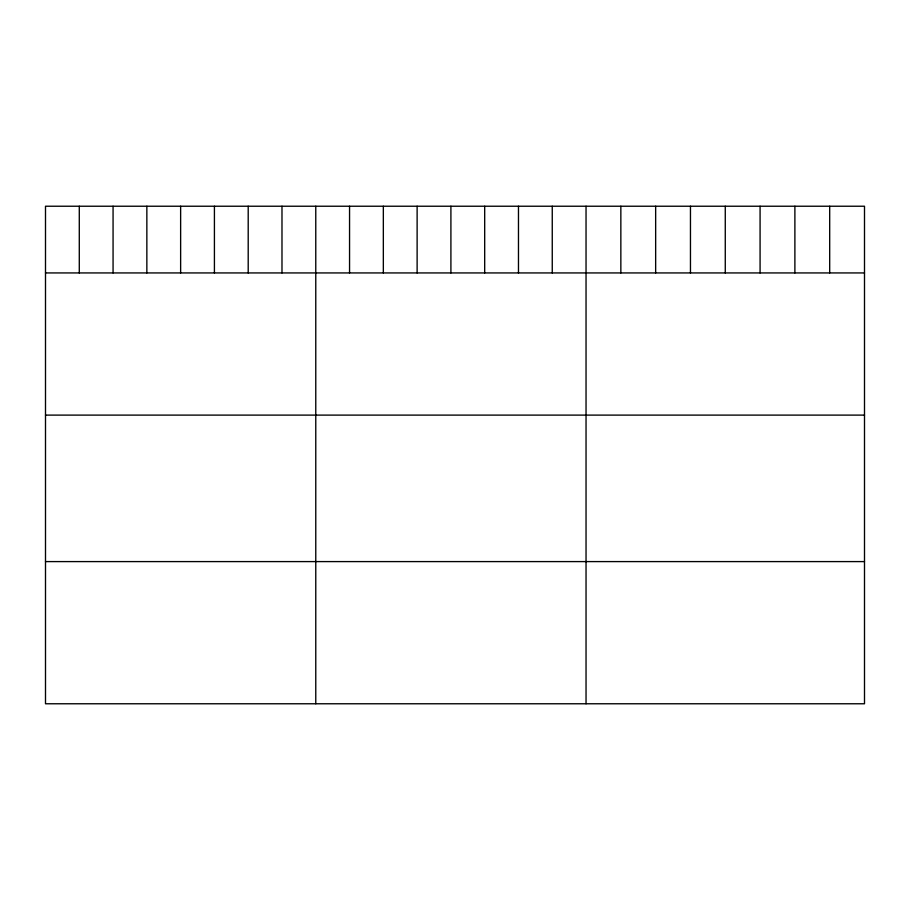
<?xml version="1.0" encoding="UTF-8"?>
<svg xmlns="http://www.w3.org/2000/svg" width="910" height="910" viewBox="0 0 910 910"><rect width="100%" height="100%" fill="white"/><g stroke="black" fill="none" stroke-linecap="round" stroke-linejoin="round"><path stroke-width="1.36" d="M864.5 272.932L864.5 703.771L45.5 703.771L45.5 206.229L864.5 206.229L864.5 272.932L45.5 272.932M45.5 415.108L864.5 415.108M45.5 561.595L864.5 561.595M829.692 206.229L829.692 272.932M794.885 206.229L794.885 272.932M760.077 206.229L760.077 272.932M725.27 206.229L725.27 272.932M690.462 206.229L690.462 272.932M655.655 206.229L655.655 272.932M620.847 206.229L620.847 272.932M586.04 206.229L586.04 703.771M552.256 206.229L552.256 272.932M518.472 206.229L518.472 272.932M484.689 206.229L484.689 272.932M450.905 206.229L450.905 272.932M417.121 206.229L417.121 272.932M383.337 206.229L383.337 272.932M349.554 206.229L349.554 272.932M315.77 206.229L315.77 703.771M281.986 206.229L281.986 272.932M248.202 206.229L248.202 272.932M214.419 206.229L214.419 272.932M180.635 206.229L180.635 272.932M146.851 206.229L146.851 272.932M113.067 206.229L113.067 272.932M79.284 206.229L79.284 272.932"/></g></svg>
